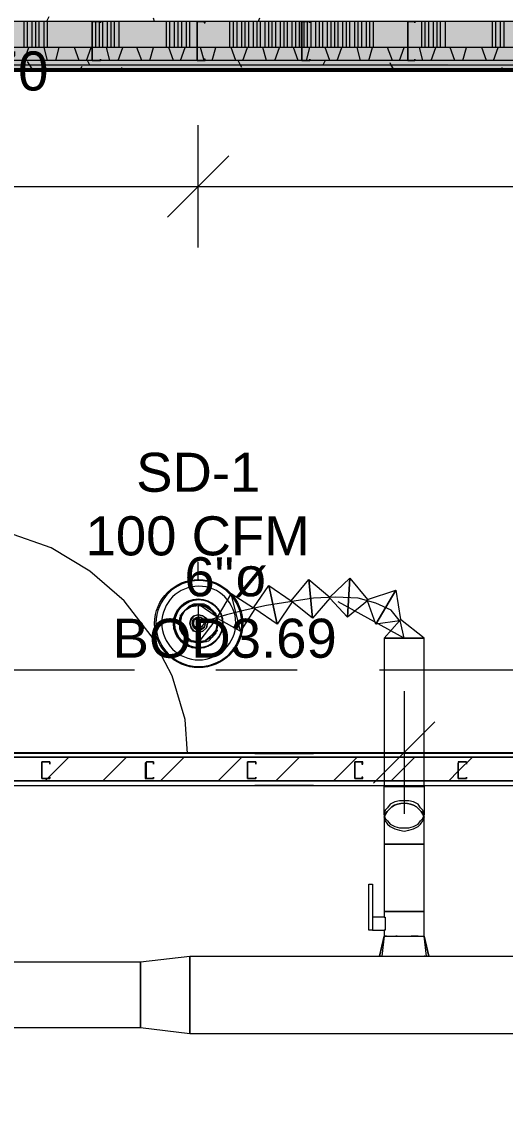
# Model space of a CAD drawing. Header units: metres. Extents: x -2 to 207, y -8 to 52.
# Drawn here: x 35.246 to 37.129, y 21.481 to 25.696 of the extents above; entities that cross this region are included whole.
import ezdxf

# ---------------------------------------------------------------- set-up
doc = ezdxf.new("R2010")
doc.units = ezdxf.units.M
doc.layers.add('HVAC - Ductos', color=5, linetype='Continuous', lineweight=0)
doc.layers.add('PDF_Text', color=7, linetype='Continuous', lineweight=0)
doc.layers.add('PDF_Geometry', color=7, linetype='Continuous', lineweight=0, true_color=0xaaaaaa)
doc.layers.add('PDF_Solid Fills', color=7, linetype='Continuous', lineweight=0, true_color=0xffffff)
doc.styles.add('PDF Helvetica', font='')
doc.styles.get('PDF Helvetica').set_extended_font_data('Helvetica')

msp = doc.modelspace()

# ---------------------------------------------------------------- hatches: boundary and pattern name
at = {"layer": 'PDF_Solid Fills', "lineweight": 0, "transparency": 33554559}
h = msp.add_hatch(color=256, dxfattribs=at)
h.paths.add_polyline_path([(37.9816, 25.696), (37.9724, 25.6914), (37.9724, 25.696), (34.7653, 25.696), (34.7653, 25.5952), (39.8922, 25.5952), (39.8922, 25.696)])
h.paths.add_polyline_path([(40.2679, 25.696), (40.2633, 25.6456), (40.2633, 25.696), (40.1213, 25.696), (40.1213, 25.5952), (40.4649, 25.5952), (40.4649, 25.696)])
h = msp.add_hatch(color=256, dxfattribs=at)
h.paths.add_polyline_path([(39.8922, 25.5448), (39.8922, 25.5952), (34.8661, 25.5952), (34.8661, 25.5448)])
h.paths.add_polyline_path([(40.1213, 25.5952), (40.1213, 25.5448), (40.4649, 25.5448), (40.4649, 25.5952)])
h = msp.add_hatch(color=256, dxfattribs=at)
h.paths.add_polyline_path([(37.5555, 25.5311), (37.5555, 25.5448), (34.9165, 25.5448), (34.9165, 25.5265), (34.9197, 25.5265), (37.1982, 25.5311)])
h.paths.add_polyline_path([(40.1213, 25.5448), (40.1213, 25.5265), (40.1214, 25.5265), (40.19, 25.5311), (40.4649, 25.5311), (40.4649, 25.5448)])
h.paths.add_polyline_path([(37.6472, 25.5448), (37.6472, 25.5265), (39.8922, 25.5265), (39.8922, 25.5448)])
h = msp.add_hatch(color=256, dxfattribs=at)
h.paths.add_polyline_path([(37.5555, 25.5128), (37.5555, 25.5265), (34.9302, 25.5265), (34.9302, 25.5128)])
h.paths.add_polyline_path([(40.1213, 25.5265), (40.1213, 25.5128), (40.4649, 25.5128), (40.4649, 25.5265)])
h.paths.add_polyline_path([(37.6472, 25.5265), (37.6472, 25.5128), (39.8922, 25.5128), (39.8922, 25.5265)])

# ---------------------------------------------------------------- linework, layer by layer
at = {"layer": 'HVAC - Ductos', "lineweight": 0}
for points in [[(35.9336, 24.8163), (35.9336, 25.0545), (35.9336, 25.2928)], [(36.0527, 25.1737), (35.9336, 25.0545), (35.8145, 24.9354)], [(30.573, 25.0545), (32.14, 25.0545), (35.9336, 25.0545), (39.0858, 25.0545), (40.245, 25.0545)], [(35.9336, 23.5243), (35.9336, 23.593)], [(36.3001, 23.4372), (36.2406, 23.3502), (36.2085, 23.5014), (36.2956, 23.4418), (36.3643, 23.5243), (36.3781, 23.3731), (36.3001, 23.4372), (36.2956, 23.4418)], [(36.4467, 23.451), (36.3781, 23.3731), (36.3643, 23.5243), (36.4467, 23.4555), (36.5246, 23.5288), (36.5155, 23.3777), (36.4467, 23.451), (36.4467, 23.4555)], [(36.5934, 23.4418), (36.5155, 23.3777), (36.5246, 23.5288), (36.5934, 23.4464), (36.7034, 23.483), (36.6254, 23.3502), (36.5934, 23.4418), (36.5934, 23.4464)], [(36.1535, 23.4097), (36.0986, 23.3227), (36.0619, 23.4693), (36.149, 23.4143), (36.2085, 23.5014), (36.2406, 23.3502), (36.1535, 23.4097), (36.149, 23.4143)], [(36.717, 23.3639), (36.6254, 23.3502), (36.7034, 23.483), (36.7216, 23.3685), (36.717, 23.3639), (36.6575, 23.2952), (36.6575, 22.7179), (36.6621, 22.7179), (36.6712, 22.7179), (36.6804, 22.7179), (36.6988, 22.7179), (36.717, 22.7179), (36.7354, 22.7179), (36.7537, 22.7179), (36.772, 22.7179), (36.7904, 22.7179), (36.7996, 22.7179), (36.8087, 22.7179), (36.8133, 22.7179), (36.8133, 23.2952), (36.6575, 23.2952), (36.8133, 23.2952), (36.7216, 23.3685)], [(36.7354, 23.2952), (36.7216, 23.3593), (36.685, 23.4051), (36.6254, 23.4326), (36.5568, 23.451), (36.4697, 23.4555), (36.3826, 23.451), (36.291, 23.4372), (36.1994, 23.4235), (36.1169, 23.4051), (36.0436, 23.3868), (35.984, 23.3685), (35.9473, 23.3593), (35.9336, 23.3547)], [(36.7354, 23.2952), (36.4788, 23.4372)], [(35.8649, 23.3227), (35.8649, 23.3273), (35.8603, 23.3547), (35.8603, 23.3319), (35.8695, 23.3135), (35.8832, 23.2998), (35.8969, 23.286), (35.9153, 23.2815), (35.9336, 23.2769), (35.9565, 23.2815), (35.9748, 23.286), (35.9886, 23.2998), (36.0024, 23.3135), (36.007, 23.3319), (36.0115, 23.3547), (36.007, 23.3731), (36.0024, 23.3914), (35.9886, 23.4051), (35.9748, 23.4189), (35.9565, 23.4281), (35.9336, 23.4281), (35.9153, 23.4281), (35.8969, 23.4189), (35.8832, 23.4051), (35.8695, 23.3914), (35.8603, 23.3731), (35.8603, 23.3547), (35.8649, 23.3731), (35.8695, 23.3914), (35.8832, 23.4051), (35.8969, 23.4189), (35.9153, 23.4235), (35.9336, 23.4281), (35.9519, 23.4235), (35.9703, 23.4189), (35.9886, 23.4051), (35.9978, 23.3914), (36.007, 23.3731), (36.007, 23.3547), (36.007, 23.3364), (35.9978, 23.3181), (35.9886, 23.2998), (35.9703, 23.2906), (35.9519, 23.2815), (35.9336, 23.2815), (35.9153, 23.2815), (35.8969, 23.2906), (35.8832, 23.2998), (35.8695, 23.3181), (35.8649, 23.3364), (35.8603, 23.3547), (35.8649, 23.3777), (35.8649, 23.3823), (35.8649, 23.3868)], [(35.8695, 23.3823), (35.8832, 23.4051), (35.9061, 23.4189)], [(35.9015, 23.4235), (35.9061, 23.4235), (35.9107, 23.4235), (35.9336, 23.4281), (35.9611, 23.4235), (35.9657, 23.4235)], [(36.0024, 23.3868), (36.007, 23.3823), (36.007, 23.3777), (35.9336, 23.4281), (35.9336, 23.2769), (36.007, 23.3731)], [(35.9657, 23.4189), (35.9886, 23.4051), (36.0024, 23.3823)], [(36.0024, 23.3777), (36.007, 23.3547), (36.0024, 23.3273)], [(35.9061, 23.286), (35.8832, 23.2998), (35.8695, 23.3227)], [(36.007, 23.3273), (36.007, 23.3227), (36.0024, 23.3227), (35.9886, 23.2998), (35.9657, 23.2906)], [(35.9107, 23.2815), (35.9061, 23.2815), (35.9015, 23.286)], [(35.9611, 23.286), (35.9336, 23.2815), (35.9107, 23.286)], [(35.9657, 23.286), (35.9657, 23.2815), (35.9611, 23.2815)], [(36.7354, 23.089), (36.7354, 22.8508), (36.7354, 22.6125)], [(36.8545, 22.9699), (36.7354, 22.8508), (36.6163, 22.7317)], [(31.9017, 22.8508), (36.7354, 22.8508), (38.3894, 22.8508), (40.245, 22.8508)], [(36.6575, 22.6079), (36.6621, 22.5942), (36.6712, 22.585), (36.6804, 22.5713), (36.6988, 22.5621), (36.717, 22.5575), (36.7354, 22.5575), (36.7537, 22.5575), (36.772, 22.5621), (36.7904, 22.5713), (36.7996, 22.585), (36.8087, 22.5942), (36.8133, 22.6079)], [(36.6575, 22.5988), (36.6621, 22.585), (36.6712, 22.5713), (36.6804, 22.5621), (36.6988, 22.553), (36.717, 22.5484), (36.7354, 22.5438), (36.7537, 22.5484), (36.772, 22.553), (36.7904, 22.5621), (36.7996, 22.5713), (36.8087, 22.585), (36.8133, 22.5988)], [(36.6575, 22.1361), (36.6621, 22.1361), (36.6667, 22.1361), (36.6712, 22.1361), (36.6804, 22.1361), (36.6988, 22.1361), (36.717, 22.1361), (36.7354, 22.1361), (36.7537, 22.1361), (36.772, 22.1361), (36.7904, 22.1361), (36.7996, 22.1361), (36.8041, 22.1361), (36.8087, 22.1361), (36.8133, 22.1361), (36.8133, 22.2323), (36.8087, 22.2323), (36.7996, 22.2323), (36.7904, 22.2323), (36.772, 22.2323), (36.7537, 22.2323), (36.7354, 22.2323), (36.717, 22.2323), (36.6988, 22.2323), (36.6804, 22.2323), (36.6712, 22.2323), (36.6621, 22.2323), (36.6575, 22.2323), (36.6575, 22.2093), (36.6117, 22.2093), (36.6117, 22.2047), (36.6117, 22.2001), (36.6117, 22.1956), (36.6117, 22.191), (36.6117, 22.1864), (36.6117, 22.1773), (36.6117, 22.1727), (36.6117, 22.1681), (36.6117, 22.1635), (36.6117, 22.1589), (36.6575, 22.1589), (36.6575, 22.1361), (36.6392, 22.0581), (36.6575, 22.1361), (36.6484, 22.0581), (36.653, 22.0581), (36.6621, 22.0581), (36.6804, 22.0581), (36.685, 22.0581)], [(36.6575, 22.2093), (36.6621, 22.2093), (36.6621, 22.2047), (36.6621, 22.1956), (36.6621, 22.191), (36.6621, 22.1819), (36.6621, 22.1727), (36.6621, 22.1635), (36.6621, 22.1589), (36.6575, 22.1589)], [(36.7674, 22.0581), (36.7766, 22.0581), (36.7812, 22.0581), (36.7904, 22.0581), (36.8087, 22.0581), (36.8179, 22.0581), (36.8225, 22.0581), (36.8133, 22.1361)], [(36.8317, 22.0581), (36.8133, 22.1361), (36.8317, 22.0581)], [(36.6896, 22.0581), (36.6942, 22.0581), (36.7034, 22.0581), (36.717, 22.0581)], [(36.7216, 22.0581), (36.7262, 22.0581), (36.7492, 22.0581)], [(36.7537, 22.0581), (36.7583, 22.0581), (36.7674, 22.0581), (36.7766, 22.0581)], [(36.8179, 22.0581), (36.8133, 22.0581)]]:
    msp.add_lwpolyline(points, dxfattribs=at)
for points in [[(35.7687, 23.3547, 1.013813), (36.1032, 23.3547, 0.986789)], [(35.7916, 23.3547, 0.994109), (36.0802, 23.3547, 0.994592)], [(35.8374, 23.3547, 1.0182), (36.0298, 23.3547, 0.963319)], [(36.8133, 22.5988, 0.705972), (36.6575, 22.5988, -0.705972)], [(40.7444, 21.4488), (40.442, 21.4488), (40.4328, 21.5083), (40.4191, 21.5679), (40.387, 21.6183), (40.3503, 21.6641), (40.3045, 21.7053), (40.2541, 21.7328), (40.1946, 21.7512), (40.135, 21.7557), (40.135, 22.0581), (40.135, 21.7557), (35.9015, 21.7557), (35.9015, 22.0581), (40.135, 22.0581, -0.417539)]]:
    msp.add_lwpolyline(points, format="xyb", close=True, dxfattribs=at)
for points in [[(36.0619, 23.4693), (36.007, 23.3777), (36.007, 23.3731), (36.0986, 23.3227)], [(36.007, 23.3547), (36.0024, 23.3273), (35.984, 23.3043), (35.9611, 23.286), (35.9336, 23.2815), (35.9061, 23.286), (35.8832, 23.3043), (35.8695, 23.3273), (35.8649, 23.3547), (35.8695, 23.3823), (35.8832, 23.4051), (35.9061, 23.4189), (35.9336, 23.4235), (35.9611, 23.4189), (35.984, 23.4051), (36.0024, 23.3823)], [(35.9703, 23.3547), (35.9657, 23.3685), (35.9519, 23.3823), (35.9336, 23.3868), (35.9199, 23.3823), (35.9061, 23.3685), (35.9015, 23.3547), (35.9061, 23.3731), (35.9153, 23.3823), (35.9336, 23.3868), (35.9519, 23.3823), (35.9657, 23.3731)], [(35.9015, 23.3547), (35.9061, 23.3364), (35.9199, 23.3227), (35.9336, 23.3181), (35.9519, 23.3227), (35.9657, 23.3364), (35.9703, 23.3547), (35.9657, 23.3364), (35.9519, 23.3227), (35.9336, 23.3181), (35.9153, 23.3227), (35.9061, 23.3364)], [(35.9611, 23.3547), (35.9565, 23.3364), (35.9427, 23.3273), (35.929, 23.3273), (35.9153, 23.3364), (35.9107, 23.3547), (35.9153, 23.3685), (35.929, 23.3777), (35.9427, 23.3777), (35.9565, 23.3685)], [(35.9565, 23.3547), (35.9473, 23.341), (35.9336, 23.3319), (35.9199, 23.341), (35.9153, 23.3547), (35.9199, 23.3685), (35.9336, 23.3731), (35.9473, 23.3685)], [(35.9382, 23.3547), (35.9382, 23.3593), (35.9336, 23.3593), (35.929, 23.3547), (35.9336, 23.3593), (35.9382, 23.3593), (35.9427, 23.3547), (35.9382, 23.3502), (35.9336, 23.3502), (35.929, 23.3547), (35.9336, 23.3502), (35.9382, 23.3502)], [(36.8133, 23.2952), (36.8087, 23.2952), (36.7996, 23.2952), (36.7904, 23.2952), (36.772, 23.2952), (36.7537, 23.2952), (36.7354, 23.2952), (36.717, 23.2952), (36.6988, 23.2952), (36.6804, 23.2952), (36.6712, 23.2952), (36.6621, 23.2952), (36.6575, 23.2952), (36.6621, 23.2952), (36.6712, 23.2952), (36.6804, 23.2952), (36.6988, 23.2952), (36.717, 23.2952), (36.7354, 23.2952), (36.7537, 23.2952), (36.772, 23.2952), (36.7904, 23.2952), (36.7996, 23.2952), (36.8087, 23.2952)], [(36.8133, 22.7179), (36.8133, 22.6721), (36.8133, 22.6354), (36.8133, 22.6079), (36.8087, 22.6263), (36.7996, 22.6354), (36.7904, 22.6492), (36.772, 22.6583), (36.7537, 22.6629), (36.7354, 22.6629), (36.717, 22.6629), (36.6988, 22.6583), (36.6804, 22.6492), (36.6712, 22.6354), (36.6621, 22.6263), (36.6575, 22.6079), (36.6575, 22.6446), (36.6575, 22.6859), (36.6575, 22.7179), (36.6621, 22.7179), (36.6712, 22.7179), (36.6804, 22.7179), (36.6988, 22.7179), (36.717, 22.7179), (36.7354, 22.7179), (36.7537, 22.7179), (36.772, 22.7179), (36.7904, 22.7179), (36.7996, 22.7179), (36.8087, 22.7179)], [(36.6575, 22.4934), (36.6621, 22.4934), (36.6712, 22.4934), (36.6804, 22.4934), (36.6988, 22.4934), (36.717, 22.4934), (36.7354, 22.4934), (36.7537, 22.4934), (36.772, 22.4934), (36.7904, 22.4934), (36.7996, 22.4934), (36.8087, 22.4934), (36.8133, 22.4934), (36.8133, 22.5346), (36.8133, 22.5759), (36.8133, 22.5988), (36.8133, 22.6079), (36.8087, 22.6263), (36.7996, 22.6354), (36.7904, 22.6492), (36.772, 22.6583), (36.7537, 22.6629), (36.7354, 22.6629), (36.717, 22.6629), (36.6988, 22.6583), (36.6804, 22.6492), (36.6712, 22.6354), (36.6621, 22.6263), (36.6575, 22.6079), (36.6575, 22.5988), (36.6575, 22.5621), (36.6575, 22.5209)], [(36.8133, 22.4934), (36.8087, 22.4934), (36.7996, 22.4934), (36.7904, 22.4934), (36.772, 22.4934), (36.7537, 22.4934), (36.7354, 22.4934), (36.717, 22.4934), (36.6988, 22.4934), (36.6804, 22.4934), (36.6712, 22.4934), (36.6621, 22.4934), (36.6575, 22.4934), (36.6575, 22.2323), (36.6621, 22.2323), (36.6712, 22.2323), (36.6804, 22.2323), (36.6988, 22.2323), (36.717, 22.2323), (36.7354, 22.2323), (36.7537, 22.2323), (36.772, 22.2323), (36.7904, 22.2323), (36.7996, 22.2323), (36.8087, 22.2323), (36.8133, 22.2323)], [(36.5979, 22.3376), (36.6117, 22.3376), (36.6117, 22.1589), (36.5979, 22.1589)], [(36.6667, 22.1361), (36.6621, 22.1361)], [(36.7079, 22.1361), (36.7034, 22.1361)], [(36.7904, 22.1361), (36.7629, 22.1361)], [(35.9015, 21.7557), (35.7091, 21.7787), (35.7091, 22.0352), (35.9015, 22.0581)], [(36.6392, 22.0581), (36.6438, 22.0581)], [(36.8271, 22.0581), (36.8317, 22.0581)], [(32.5203, 22.0352), (35.7091, 22.0352), (35.7091, 21.7787), (32.5203, 21.7787)]]:
    msp.add_lwpolyline(points, close=True, dxfattribs=at)
for centre, radius in [((35.9356, 23.3528), 0.1715), ((35.9335, 23.3525), 0.0963), ((35.9356, 23.3525), 0.0937), ((35.9362, 23.3525), 0.0936)]:
    msp.add_circle(centre, radius, dxfattribs=at)
msp.add_ellipse((35.9359, 23.3548), major_axis=(-0.0252, 0), ratio=0.944079, start_param=3.14077429320254, end_param=9.423959600382126, dxfattribs=at)
at = {"layer": 'PDF_Geometry', "color": 254, "lineweight": 0, "true_color": 0xeaeaea}
for points in [[(35.3517, 25.7144), (35.3425, 25.696)], [(35.7641, 25.696), (35.7595, 25.7098)], [(36.1718, 25.7098), (36.1672, 25.696)], [(35.5121, 25.5265), (35.5029, 25.5448)], [(36.1032, 25.5173), (36.0986, 25.5265), (36.0894, 25.5448)], [(36.4285, 25.5448), (36.4193, 25.5265)], [(35.2876, 25.5127), (35.2784, 25.5265), (35.2693, 25.5403)], [(35.48, 25.5219), (35.4754, 25.5127)], [(35.6358, 25.5127), (35.6358, 25.5173)], [(36.6942, 25.5127), (36.685, 25.5265), (36.6804, 25.5357)], [(37.1157, 25.5173), (37.1157, 25.5127)]]:
    msp.add_lwpolyline(points, dxfattribs=at)
at = {"layer": 'PDF_Geometry', "lineweight": 0}
for points in [[(39.8922, 25.696), (34.7653, 25.696), (34.7653, 25.5952), (34.7332, 25.5952), (34.7332, 25.696), (34.7469, 25.696), (34.7653, 25.696)], [(35.2555, 25.5952), (35.2555, 25.696)], [(35.2693, 25.5952), (35.2693, 25.696)], [(35.2876, 25.5952), (35.2876, 25.696)], [(35.3013, 25.5952), (35.3013, 25.696)], [(35.3151, 25.5952), (35.3151, 25.696)], [(35.3334, 25.5952), (35.3334, 25.696)], [(35.3471, 25.5952), (35.3471, 25.696)], [(35.535, 25.5952), (35.535, 25.696)], [(35.5488, 25.5952), (35.5488, 25.696)], [(35.5625, 25.5952), (35.5625, 25.696)], [(35.5808, 25.5952), (35.5808, 25.696)], [(35.5946, 25.5952), (35.5946, 25.696)], [(35.6083, 25.5952), (35.6083, 25.696)], [(35.6266, 25.5952), (35.6266, 25.696)], [(35.8099, 25.5952), (35.8099, 25.696)], [(35.8237, 25.5952), (35.8237, 25.696)], [(35.8419, 25.5952), (35.8419, 25.696)], [(35.8557, 25.5952), (35.8557, 25.696)], [(35.8695, 25.5952), (35.8695, 25.696)], [(35.8878, 25.5952), (35.8878, 25.696)], [(35.9015, 25.5952), (35.9015, 25.696)], [(36.0573, 25.5952), (36.0573, 25.696)], [(36.071, 25.5952), (36.071, 25.696)], [(36.0848, 25.5952), (36.0848, 25.696)], [(36.1032, 25.5952), (36.1032, 25.696)], [(36.1169, 25.5952), (36.1169, 25.696)], [(36.1306, 25.5952), (36.1306, 25.696)], [(36.149, 25.5952), (36.149, 25.696)], [(36.1627, 25.5952), (36.1627, 25.696)], [(36.1764, 25.5952), (36.1764, 25.696)], [(36.1948, 25.5952), (36.1948, 25.696)], [(36.2085, 25.5952), (36.2085, 25.696)], [(36.2222, 25.5952), (36.2222, 25.696)], [(36.236, 25.5952), (36.236, 25.696)], [(36.2543, 25.5952), (36.2543, 25.696)], [(36.2681, 25.5952), (36.2681, 25.696)], [(36.2819, 25.5952), (36.2819, 25.696)], [(36.3001, 25.5952), (36.3001, 25.696)], [(36.3139, 25.5952), (36.3139, 25.696)], [(36.3459, 25.5952), (36.3459, 25.696)], [(36.3597, 25.5952), (36.3597, 25.696)], [(36.3735, 25.5952), (36.3735, 25.696)], [(36.3918, 25.5952), (36.3918, 25.696)], [(36.4055, 25.5952), (36.4055, 25.696)], [(36.4193, 25.5952), (36.4193, 25.696)], [(36.4376, 25.5952), (36.4376, 25.696)], [(36.4513, 25.5952), (36.4513, 25.696)], [(36.4651, 25.5952), (36.4651, 25.696)], [(36.4788, 25.5952), (36.4788, 25.696)], [(36.4971, 25.5952), (36.4971, 25.696)], [(36.5109, 25.5952), (36.5109, 25.696)], [(36.5246, 25.5952), (36.5246, 25.696)], [(36.543, 25.5952), (36.543, 25.696)], [(36.5568, 25.5952), (36.5568, 25.696)], [(36.5705, 25.5952), (36.5705, 25.696)], [(36.5888, 25.5952), (36.5888, 25.696)], [(36.6025, 25.5952), (36.6025, 25.696)], [(36.6163, 25.5952), (36.6163, 25.696)], [(36.8041, 25.5952), (36.8041, 25.696)], [(36.8179, 25.5952), (36.8179, 25.696)], [(36.8317, 25.5952), (36.8317, 25.696)], [(36.8499, 25.5952), (36.8499, 25.696)], [(36.8637, 25.5952), (36.8637, 25.696)], [(36.8774, 25.5952), (36.8774, 25.696)], [(36.8958, 25.5952), (36.8958, 25.696)], [(37.079, 25.5952), (37.079, 25.696)], [(37.0928, 25.5952), (37.0928, 25.696)], [(37.1111, 25.5952), (37.1111, 25.696)], [(37.1248, 25.5952), (37.1248, 25.696)], [(37.5647, 25.5952), (37.1569, 25.5952), (36.7492, 25.5952), (36.3368, 25.5952), (35.929, 25.5952), (35.5212, 25.5952), (35.1135, 25.5952), (34.8661, 25.5952), (34.8661, 25.5448), (34.8661, 25.5127), (34.8661, 25.137), (34.8661, 25.5448), (34.9165, 25.5448), (34.9165, 22.9057), (34.9165, 25.5265), (34.9302, 25.5265), (34.9302, 22.7545), (34.9165, 22.7545), (34.9165, 22.9012)], [(37.5921, 25.5448), (37.5555, 25.5448), (34.9165, 25.5448), (34.9165, 25.5265), (34.9165, 25.5127), (34.9165, 22.9378), (34.9165, 22.9057)], [(37.5555, 25.5265), (34.9302, 25.5265), (34.9302, 25.5127), (34.9302, 22.9378), (34.9302, 22.7545), (34.9302, 22.7408), (32.3141, 22.7408), (32.3141, 22.7225), (34.9485, 22.7225), (34.9485, 22.7408), (32.3141, 22.7408), (31.9613, 22.7408), (31.9613, 22.7225), (32.3141, 22.7225), (31.9613, 22.7225)], [(34.9485, 22.8095), (34.9485, 22.9378), (34.9485, 25.5127), (37.5097, 25.5127), (37.5097, 22.8462), (34.9165, 22.8462), (34.8431, 22.8462), (34.8431, 22.8325), (34.8431, 22.7408), (34.8431, 22.7225), (37.5235, 22.7225), (37.6655, 22.7225), (39.7593, 22.7225), (39.7593, 22.8462), (39.7089, 22.8462)], [(34.9485, 25.5127), (34.9485, 25.5081), (34.9531, 25.5081), (34.9531, 22.8462), (34.9531, 25.5081), (34.9485, 25.5081), (34.9485, 25.5127), (34.9485, 22.8462), (34.9485, 25.5127), (34.9485, 25.5081), (34.9531, 25.5081), (37.5097, 25.5081)], [(34.9485, 22.9378), (34.9485, 25.5127), (37.5097, 25.5127), (37.5555, 25.5127), (34.9485, 25.5127), (37.5097, 25.5127), (37.5143, 25.5127), (37.5143, 22.8325), (37.5097, 22.8325), (37.5097, 22.8462), (37.5097, 22.8325), (37.5097, 22.8462), (37.5097, 22.8325)], [(35.0585, 25.5127), (37.4089, 25.5127)], [(35.8923, 22.8462), (35.8832, 22.979), (35.8328, 23.1486), (35.7503, 23.3043), (35.645, 23.4418), (35.5121, 23.5564), (35.3609, 23.648), (35.1914, 23.7076), (35.0172, 23.7304)], [(35.6862, 23.1715), (34.417, 23.1715)], [(36.3185, 23.1715), (36.0024, 23.1715)], [(37.9083, 23.1715), (36.6392, 23.1715)]]:
    msp.add_lwpolyline(points, dxfattribs=at)
for points in [[(35.5534, 25.696), (35.5212, 25.696), (35.5212, 25.5448), (35.5534, 25.5448), (35.5534, 25.5494), (35.5534, 25.5448), (35.5212, 25.5448), (35.5212, 25.696), (35.5534, 25.696), (35.5534, 25.6914)], [(35.5534, 25.696), (35.5212, 25.696), (35.5212, 25.5448), (35.5534, 25.5448), (35.5534, 25.5494), (35.5534, 25.5448), (35.5212, 25.5448), (35.5212, 25.696), (35.5534, 25.696), (35.5534, 25.6914)], [(35.9611, 25.696), (35.929, 25.696), (35.929, 25.5448), (35.9611, 25.5448), (35.9611, 25.5494), (35.9565, 25.5494), (35.9565, 25.5448), (35.929, 25.5448), (35.929, 25.696), (35.9565, 25.696), (35.9565, 25.6914), (35.9611, 25.6914)], [(35.9611, 25.696), (35.929, 25.696), (35.929, 25.5448), (35.9611, 25.5448), (35.9611, 25.5494), (35.9565, 25.5494), (35.9565, 25.5448), (35.929, 25.5448), (35.929, 25.696), (35.9565, 25.696), (35.9565, 25.6914), (35.9611, 25.6914)], [(36.3276, 25.696), (36.3276, 25.5952)], [(36.3689, 25.696), (36.3414, 25.696), (36.3368, 25.696), (36.3368, 25.5448), (36.3414, 25.5448), (36.3689, 25.5448), (36.3689, 25.5494), (36.3689, 25.5448), (36.3414, 25.5448), (36.3368, 25.5448), (36.3368, 25.696), (36.3414, 25.696), (36.3689, 25.696), (36.3689, 25.6914)], [(36.3689, 25.696), (36.3414, 25.696), (36.3368, 25.696), (36.3368, 25.5448), (36.3414, 25.5448), (36.3689, 25.5448), (36.3689, 25.5494), (36.3689, 25.5448), (36.3414, 25.5448), (36.3368, 25.5448), (36.3368, 25.696), (36.3414, 25.696), (36.3689, 25.696), (36.3689, 25.6914)], [(36.7766, 25.696), (36.7492, 25.696), (36.7492, 25.5448), (36.7766, 25.5448), (36.7766, 25.5494), (36.7766, 25.5448), (36.7492, 25.5448), (36.7492, 25.696), (36.7766, 25.696), (36.7766, 25.6914)], [(36.7766, 25.696), (36.7492, 25.696), (36.7492, 25.5448), (36.7766, 25.5448), (36.7766, 25.5494), (36.7766, 25.5448), (36.7492, 25.5448), (36.7492, 25.696), (36.7766, 25.696), (36.7766, 25.6914)], [(34.9577, 25.5036), (34.9531, 25.5036), (34.9485, 25.5081), (34.9531, 25.5036), (34.9577, 25.5036), (37.5005, 25.5036), (34.9577, 25.5036), (34.9577, 22.8462)], [(37.5097, 22.8462), (34.9165, 22.8462), (34.8431, 22.8462), (34.8431, 22.8325), (34.9165, 22.8325), (37.5097, 22.8325)], [(36.2681, 22.8462), (36.3001, 22.8462), (36.3276, 22.8462), (36.3505, 22.8462), (36.3689, 22.8462), (36.3826, 22.8462), (36.3689, 22.8462), (36.3505, 22.8462), (36.3276, 22.8462), (36.3001, 22.8462), (36.2681, 22.8462), (36.2406, 22.8462), (36.2131, 22.8462), (36.1902, 22.8462), (36.1718, 22.8462), (36.1581, 22.8462), (36.1535, 22.8462), (36.1581, 22.8462), (36.1718, 22.8462), (36.1902, 22.8462), (36.2131, 22.8462), (36.2406, 22.8462)], [(36.2681, 22.8462), (36.3001, 22.8462), (36.3276, 22.8462), (36.3505, 22.8462), (36.3689, 22.8462), (36.3826, 22.8462), (36.3689, 22.8462), (36.3505, 22.8462), (36.3276, 22.8462), (36.3001, 22.8462), (36.2681, 22.8462), (36.2406, 22.8462), (36.2131, 22.8462), (36.1902, 22.8462), (36.1718, 22.8462), (36.1581, 22.8462), (36.1535, 22.8462), (36.1581, 22.8462), (36.1718, 22.8462), (36.1902, 22.8462), (36.2131, 22.8462), (36.2406, 22.8462)], [(34.8431, 22.8325), (34.8431, 22.7408), (37.5097, 22.7408), (37.5097, 22.8325), (34.9165, 22.8325)], [(34.8569, 22.8325), (34.9165, 22.8325), (37.5097, 22.8325), (37.5143, 22.8325), (37.5281, 22.8325), (37.5418, 22.8325), (37.5555, 22.8325), (37.5555, 22.7408), (37.5281, 22.7408), (37.5143, 22.7408), (37.5097, 22.7408), (34.8569, 22.7408)], [(35.3563, 22.8141), (35.3243, 22.8141), (35.3243, 22.8095), (35.3243, 22.7499), (35.3563, 22.7499), (35.3563, 22.7545), (35.3563, 22.7499), (35.3243, 22.7499), (35.3243, 22.8095), (35.3243, 22.8141), (35.3563, 22.8141), (35.3563, 22.8049)], [(35.7595, 22.8141), (35.7321, 22.8141), (35.7275, 22.8095), (35.7275, 22.7499), (35.7321, 22.7499), (35.7595, 22.7499), (35.7595, 22.7545), (35.7595, 22.7499), (35.7321, 22.7499), (35.7321, 22.8095), (35.7321, 22.8141), (35.7595, 22.8141), (35.7595, 22.8049)], [(36.1581, 22.8141), (36.126, 22.8141), (36.126, 22.8095), (36.126, 22.7499), (36.1581, 22.7499), (36.1581, 22.7545), (36.1581, 22.7499), (36.126, 22.7499), (36.126, 22.8095), (36.126, 22.8141), (36.1581, 22.8141), (36.1581, 22.8049)], [(36.575, 22.8141), (36.543, 22.8141), (36.543, 22.8095), (36.543, 22.7499), (36.575, 22.7499), (36.575, 22.7545), (36.5705, 22.7545), (36.5705, 22.7499), (36.543, 22.7499), (36.543, 22.8095), (36.543, 22.8141), (36.5705, 22.8141), (36.5705, 22.8049), (36.575, 22.8049)], [(36.9783, 22.8141), (36.9507, 22.8141), (36.9461, 22.8141), (36.9461, 22.8095), (36.9461, 22.7499), (36.9507, 22.7499), (36.9783, 22.7499), (36.9783, 22.7545), (36.9783, 22.7499), (36.9507, 22.7499), (36.9461, 22.7499), (36.9461, 22.8095), (36.9507, 22.8141), (36.9783, 22.8141), (36.9783, 22.8049)], [(37.5235, 22.7225), (37.5097, 22.7225), (37.5097, 22.7408), (34.8431, 22.7408), (34.8431, 22.7225)], [(36.3826, 22.7225), (36.3689, 22.7225), (36.3505, 22.7225), (36.3276, 22.7225), (36.3001, 22.7225), (36.2681, 22.7225), (36.2406, 22.7225), (36.2131, 22.7225), (36.1902, 22.7225), (36.1718, 22.7225), (36.1581, 22.7225), (36.1535, 22.7225), (36.1581, 22.7225), (36.1718, 22.7225), (36.1902, 22.7225), (36.2131, 22.7225), (36.2406, 22.7225), (36.2681, 22.7225), (36.3001, 22.7225), (36.3276, 22.7225), (36.3505, 22.7225), (36.3689, 22.7225)], [(36.3826, 22.7225), (36.3689, 22.7225), (36.3505, 22.7225), (36.3276, 22.7225), (36.3001, 22.7225), (36.2681, 22.7225), (36.2406, 22.7225), (36.2131, 22.7225), (36.1902, 22.7225), (36.1718, 22.7225), (36.1581, 22.7225), (36.1535, 22.7225), (36.1581, 22.7225), (36.1718, 22.7225), (36.1902, 22.7225), (36.2131, 22.7225), (36.2406, 22.7225), (36.2681, 22.7225), (36.3001, 22.7225), (36.3276, 22.7225), (36.3505, 22.7225), (36.3689, 22.7225)]]:
    msp.add_lwpolyline(points, close=True, dxfattribs=at)
at = {"layer": 'PDF_Geometry', "color": 254, "lineweight": 0, "true_color": 0xdddddd}
for points in [[(35.2555, 25.5448), (35.2739, 25.5952)], [(35.3471, 25.5448), (35.3334, 25.5952)], [(35.3792, 25.5448), (35.3929, 25.5952)], [(35.4708, 25.5448), (35.4526, 25.5952)], [(35.4983, 25.5448), (35.5167, 25.5952)], [(35.59, 25.5448), (35.5762, 25.5952)], [(35.622, 25.5448), (35.6404, 25.5952)], [(35.7137, 25.5448), (35.6954, 25.5952)], [(35.7457, 25.5448), (35.7595, 25.5952)], [(35.8374, 25.5448), (35.8191, 25.5952)], [(35.8649, 25.5448), (35.8832, 25.5952)], [(35.9565, 25.5448), (35.9427, 25.5952)], [(35.9886, 25.5448), (36.0024, 25.5952)], [(36.0802, 25.5448), (36.0619, 25.5952)], [(36.1077, 25.5448), (36.126, 25.5952)], [(36.1994, 25.5448), (36.1856, 25.5952)], [(36.2314, 25.5448), (36.2497, 25.5952)], [(36.323, 25.5448), (36.3047, 25.5952)], [(36.3551, 25.5448), (36.3689, 25.5952)], [(36.4467, 25.5448), (36.4285, 25.5952)], [(36.4743, 25.5448), (36.4925, 25.5952)], [(36.5659, 25.5448), (36.5522, 25.5952)], [(36.5979, 25.5448), (36.6117, 25.5952)], [(36.6896, 25.5448), (36.6712, 25.5952)], [(36.717, 25.5448), (36.7354, 25.5952)], [(36.8087, 25.5448), (36.795, 25.5952)], [(36.8408, 25.5448), (36.8591, 25.5952)], [(36.9324, 25.5448), (36.9141, 25.5952)], [(36.9645, 25.5448), (36.9783, 25.5952)], [(37.0561, 25.5448), (37.0378, 25.5952)], [(37.0836, 25.5448), (37.102, 25.5952)]]:
    msp.add_lwpolyline(points, dxfattribs=at)
at = {"layer": 'PDF_Geometry', "color": 254, "lineweight": 0, "true_color": 0xd4d4d4}
for points in [[(35.4296, 22.8325), (35.3471, 22.7499), (35.338, 22.7408), (35.3471, 22.7499)], [(35.6541, 22.8325), (35.5625, 22.7408)], [(35.8786, 22.8325), (35.787, 22.7408)], [(36.1032, 22.8325), (36.0115, 22.7408)], [(36.3276, 22.8325), (36.236, 22.7408)], [(36.5522, 22.8325), (36.4605, 22.7408)], [(36.7766, 22.8325), (36.685, 22.7408)], [(37.0011, 22.8325), (36.9461, 22.7775), (36.9095, 22.7408), (36.9461, 22.7775)]]:
    msp.add_lwpolyline(points, close=True, dxfattribs=at)
at = {"layer": 'PDF_Geometry', "color": 254, "lineweight": 0, "true_color": 0xd2d2d2}
for points in [[(35.7412, 22.8141), (35.7457, 22.8141)], [(35.7275, 22.8004), (35.7321, 22.8004)]]:
    msp.add_lwpolyline(points, dxfattribs=at)

# ---------------------------------------------------------------- texts
at = {"layer": 'PDF_Text', "lineweight": 0, "char_height": 0.1519, "attachment_point": 4, "style": 'PDF Helvetica'}
for s, insert in [('BOD3.70', (34.4779, 25.5029)), ('SD-1', (35.6921, 23.9406)), ('100 CFM', (35.495, 23.6931)), ('6"ø', (35.8799, 23.5328)), ('BOD3.69', (35.6004, 23.2945))]:
    msp.add_mtext(s, dxfattribs=dict(at, insert=insert))

doc.saveas('drawing.dxf')
